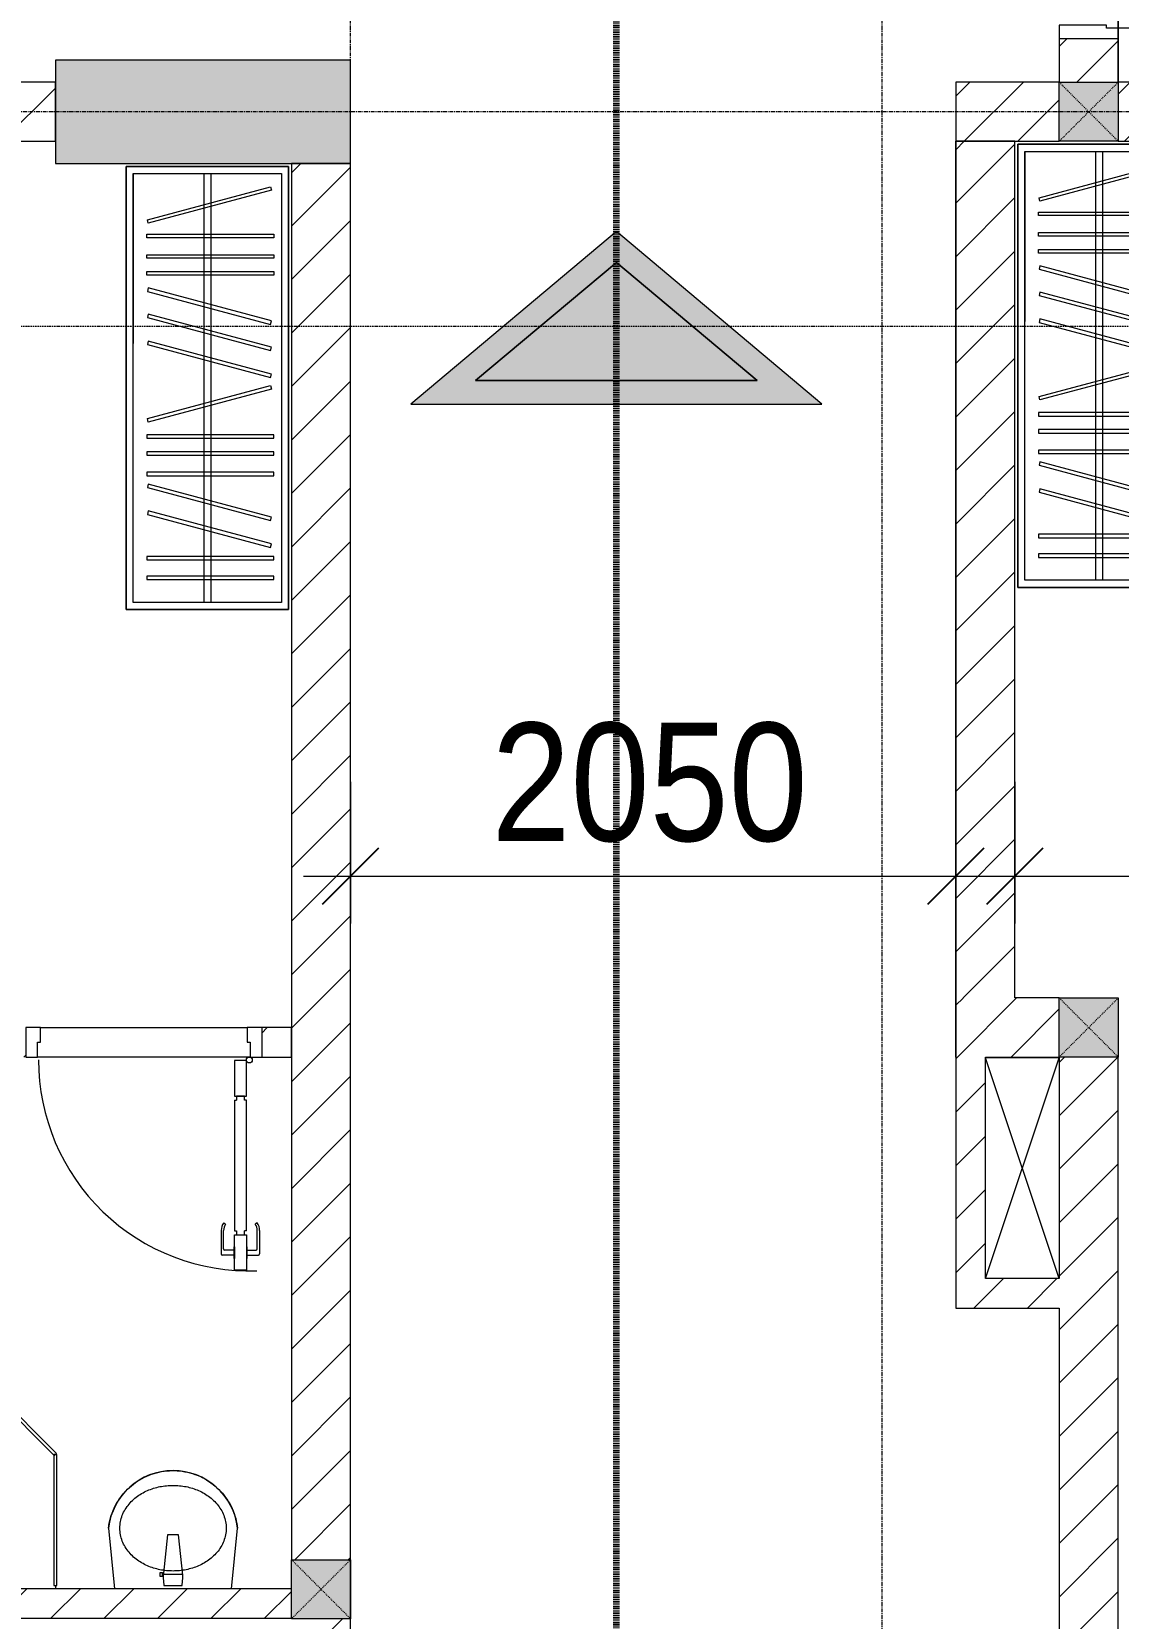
# Model space of a CAD drawing. Header units: millimetres. Extents: x 1591 to 239243, y -15958 to 82755.
# Drawn here: x 217371 to 221051, y 64837 to 70208 of the extents above; entities that cross this region are included whole.
import ezdxf

# ---------------------------------------------------------------- set-up
doc = ezdxf.new("R2010")
doc.units = ezdxf.units.MM
for name, pattern in [('1 NÉT CALL OUT', [6, 3, -3]), ('Dash Dot 3_16_', [7.9375, 4.7625, -1.5875, 0, -1.5875]), ('Dash_2_', [6, 3, -3]), ('Grid Line', [22.225, 12.7, -3.175, 3.175, -3.175])]:
    doc.linetypes.add(name, pattern=pattern)
for name, color, linetype, lineweight in [('0-1', 250, 'Continuous', 5), ('0-2', 7, 'Continuous', 9), ('A-ANNO-DIMS', 211, 'Continuous', 9), ('A-ANNO-DIMS-160', 211, 'Continuous', 9), ('A-ANNO-NOTE', 131, 'Continuous', 9), ('A-DETL-3', 90, '1 NÉT CALL OUT', 100), ('A-DETL-GENF-1', 9, 'Continuous', 9), ('A-DETL-GENF-2', 10, 'Continuous', 9), ('A-DOOR-1', 254, 'Continuous', 9), ('A-DOOR-2', 9, 'Continuous', 9), ('A-DOOR-3', 10, 'Continuous', 9), ('A-DOOR-FRAM-1', 10, 'Continuous', 9), ('A-FLOR', 192, 'Continuous', 9), ('A-FLOR-1', 7, 'Continuous', 9), ('A-FLOR-2', 9, 'Continuous', 9), ('A-GLAZ-CURT-1', 254, 'Continuous', 9), ('A-GLAZ-CURT-2', 9, 'Continuous', 9), ('A-WALL-1', 253, 'Continuous', 18), ('A-WALL-2', 9, 'Continuous', 9), ('A-WALL-3', 113, 'Continuous', 18), ('A-WALL-PATT-1', 10, 'Continuous', 9), ('A-WALL-PATT-2', 111, 'Continuous', 9), ('G-ANNO-SYMB-1', 111, 'Dash Dot 3_16_', 18), ('I-FURN-1', 254, 'Continuous', 9), ('P-SANR-FIXT-1', 254, 'Continuous', 9), ('S-COLS', 52, 'Continuous', 9), ('S-COLS-1', 52, 'Continuous', 5), ('S-COLS-2', 250, 'Continuous', 18), ('S-COLS-6', 52, 'Continuous', 18), ('S-COLS-HDLN', 52, 'Dash_2_', 9), ('S-GRID-1', 1, 'Grid Line', 9)]:
    doc.layers.add(name, color=color, linetype=linetype, lineweight=lineweight)
doc.styles.add('UTM Avo', font='UTM Avo.ttf', dxfattribs={"width": 0.9, "height": 400})
doc.dimstyles.new('1_Dim_chi_tiet_2_5', dxfattribs={"dimscale": 304.8, "dimtxt": 399.720379, "dimasz": 0.629921, "dimexe": 0.524934, "dimexo": 0.0625, "dimgap": 0.052493, "dimtad": 1, "dimdec": 0, "dimrnd": 5, "dimzin": 0, "dimdsep": 46, "dimtxsty": 'UTM Avo', "dimblk1": 'OBLIQUE', "dimblk2": 'OBLIQUE', "dimsah": 1, "dimcen": 0.09, "dimdle": 0.524934, "dimazin": 0, "dimtfac": 1, "dimtdec": 4, "dimtix": 1, "dimtmove": 0, "dimatfit": 3, "dimfxl": 1.049869, "dimfxlon": 1, "dimtvp": 1, "dimtolj": 1, "dimtzin": 0, "dimarcsym": 2})
doc.dimstyles.new('1_Dim_chi_tiet_2_5_1', dxfattribs={"dimscale": 304.8, "dimtxt": 399.720379, "dimasz": 0.629921, "dimexe": 0.524934, "dimexo": 0.0625, "dimgap": 0.052493, "dimtad": 1, "dimdec": 0, "dimrnd": 5, "dimzin": 0, "dimdsep": 46, "dimtxsty": 'UTM Avo', "dimblk1": 'OBLIQUE', "dimblk2": 'OBLIQUE', "dimsah": 1, "dimcen": 0.09, "dimdle": 0.524934, "dimazin": 0, "dimtfac": 1, "dimtdec": 4, "dimtix": 1, "dimtmove": 0, "dimatfit": 3, "dimfxl": 1.049869, "dimfxlon": 1, "dimtvp": 1, "dimtolj": 1, "dimtzin": 0, "dimarcsym": 2})
pattern_1 = [(45, (0, 0), (-90.50967, 90.50967), [])]
pattern_2 = [(45, (101998.83, 0), (-90.50967, 90.50967), [])]

# ---------------------------------------------------------------- blocks, each defined once
blk = doc.blocks.new('NCV_TKTC_KET CAU_rvt-1-TKCS_MB TẦNG 5')
at = {"layer": 'S-COLS-1'}
blk.add_hatch(color=256, dxfattribs=at).paths.add_polyline_path([(116452.6, 69761.9), (116452.6, 70111.9), (115452.6, 70111.9), (115452.6, 69761.9), (116452.4, 69761.9)])
at = {"layer": 'A-FLOR-1'}
for p, q in [((118602.6, 66734.9), (118852.5, 66734.9)), ((118602.6, 65986.9), (118602.6, 66734.9))]:
    blk.add_line(p, q, dxfattribs=at)
at = {"layer": 'S-COLS-2'}
for p, q in [((116452.6, 70111.9), (115452.6, 70111.9)), ((115452.6, 70111.9), (115452.6, 69761.9)), ((116452.6, 69761.9), (116452.6, 70111.9)), ((115452.6, 69761.9), (116452.6, 69761.9))]:
    blk.add_line(p, q, dxfattribs=at)
blk = doc.blocks.new('DOOR_CW_01 CANH MO-PANEL KINH - DIG_02-800x2200-CỬA NHÔM KÍNH-400864-TKCS_MB TẦNG 5')
at = {"layer": 'A-DETL-GENF-1'}
for p, q in [((-347, 772), (-307, 772)), ((-347, 652), (-347, 772)), ((-307, 772), (-307, 652)), ((-392, 637), (-392, 716.5)), ((-349, 720.5), (-388, 720.5)), ((-384, 699.5), (-384, 637)), ((-349, 703.5), (-380, 703.5)), ((-349, 731.8), (-347, 731.8)), ((-349, 692.2), (-349, 731.8)), ((-347, 692.2), (-347, 731.8)), ((-307, 692.2), (-307, 731.8)), ((-305, 731.8), (-307, 731.8)), ((-305, 692.2), (-305, 731.8)), ((-305, 720.5), (-266, 720.5)), ((-305, 703.5), (-274, 703.5)), ((-270, 699.5), (-270, 637)), ((-262, 637), (-262, 716.5)), ((-347, 692.2), (-349, 692.2)), ((-307, 652), (-347, 652)), ((-313, 652), (-341, 652)), ((-341, 652), (-341, 638)), ((-313, 638), (-313, 652)), ((-307, 692.2), (-305, 692.2)), ((-383.9, 611.2), (-377.3, 615.8)), ((-347, 638), (-341, 638)), ((-347, 638), (-347, 196)), ((-307, 638), (-313, 638)), ((-307, 196), (-307, 638)), ((-270.1, 611.2), (-276.7, 615.8)), ((-347, 196), (-341, 196)), ((-307, 182), (-347, 182)), ((-347, 182), (-347, 62)), ((-341, 196), (-341, 182)), ((-341, 182), (-313, 182)), ((-307, 196), (-313, 196)), ((-313, 182), (-313, 196)), ((-307, 62), (-307, 182)), ((-347, 62), (-307, 62))]:
    blk.add_line(p, q, dxfattribs=at)
blk.add_circle((-357, 60), 10, dxfattribs=at)
for centre, radius, start, end in [((-357, 60), 714, 360, 92), ((-388, 716.5), 4, 90, 180), ((-380, 699.5), 4, 90, 180), ((-274, 699.5), 4, 0, 90), ((-266, 716.5), 4, 0, 90), ((-347, 637), 45, 180, 215), ((-347, 637), 37, 180, 215), ((-307, 637), 37, 325, 0), ((-307, 637), 45, 325, 0)]:
    blk.add_arc(centre, radius, start, end, dxfattribs=at)
at = {"layer": 'A-DOOR-2'}
for p, q in [((-360, 50), (-400, 50)), ((-400, 50), (-400, -50)), ((-360, 0), (-360, 50)), ((-350, 0), (-360, 0)), ((-357, 50), (-332, 50)), ((-350, -50), (-350, 0)), ((360, 0), (350, 0)), ((350, 0), (350, -50)), ((400, 50), (360, 50)), ((360, 50), (360, 0)), ((400, -50), (400, 50)), ((-400, -50), (-350, -50)), ((350, -50), (400, -50))]:
    blk.add_line(p, q, dxfattribs=at)
blk = doc.blocks.new('TU QUAN AO-SUITE ROOM_3 - TU QUAN AO-SUITE ROOM_3-885817-TKCS_MB TẦNG 5')
at = {"layer": 'I-FURN-1'}
for p, q in [((0, 0), (-550, 0)), ((-550, 0), (-550, -1500)), ((-550, -1500), (-550, 0)), ((-550, 0), (0, 0)), ((0, -1500), (0, 0)), ((0, 0), (0, -1500)), ((-550, -24), (-550, -576)), ((-526, -24), (-24, -24)), ((-526, -1476), (-526, -24)), ((-526, -24), (-526, -600)), ((-287, -24), (-287, -576)), ((-263, -24), (-263, -576)), ((-24, -24), (-24, -1476)), ((-478.3, -181.1), (-61.3, -69.4)), ((-58.2, -80.9), (-475.2, -192.7)), ((-61.3, -69.4), (-58.2, -80.9)), ((-475.2, -192.7), (-478.3, -181.1)), ((-480.1, -229.7), (-50.1, -229.7)), ((-480.1, -241.7), (-480.1, -229.7)), ((-50.1, -241.7), (-480.1, -241.7)), ((-50.1, -229.7), (-50.1, -241.7)), ((-480.1, -299.2), (-50.1, -299.2)), ((-480.1, -311.2), (-480.1, -299.2)), ((-50.1, -311.2), (-480.1, -311.2)), ((-50.1, -299.2), (-50.1, -311.2)), ((-480.1, -356.4), (-50.1, -356.4)), ((-480.1, -368.4), (-480.1, -356.4)), ((-50.1, -368.4), (-480.1, -368.4)), ((-50.1, -356.4), (-50.1, -368.4)), ((-475.2, -411.5), (-478.3, -423.1)), ((-478.3, -423.1), (-61.3, -534.9)), ((-58.2, -523.3), (-475.2, -411.5)), ((-475.2, -500.3), (-478.3, -511.9)), ((-478.3, -511.9), (-61.3, -623.6)), ((-58.2, -612.1), (-475.2, -500.3)), ((-61.3, -534.9), (-58.2, -523.3)), ((-287, -576), (-287, -1476)), ((-263, -576), (-263, -1476)), ((-526, -1476), (-526, -600)), ((-475.2, -591.5), (-478.3, -603.1)), ((-478.3, -603.1), (-61.3, -714.9)), ((-58.2, -703.3), (-475.2, -591.5)), ((-61.3, -623.6), (-58.2, -612.1)), ((-478.3, -853.9), (-61.3, -742.1)), ((-61.3, -714.9), (-58.2, -703.3)), ((-61.3, -742.1), (-58.2, -753.7)), ((-58.2, -753.7), (-475.2, -865.5)), ((-475.2, -865.5), (-478.3, -853.9)), ((-480.1, -908.6), (-480.1, -920.6)), ((-480.1, -908.6), (-480.1, -920.6)), ((-50.1, -908.6), (-480.1, -908.6)), ((-50.1, -920.6), (-50.1, -908.6)), ((-480.1, -920.6), (-50.1, -920.6)), ((-480.1, -965.8), (-480.1, -977.8)), ((-480.1, -965.8), (-480.1, -977.8)), ((-50.1, -965.8), (-480.1, -965.8)), ((-50.1, -977.8), (-50.1, -965.8)), ((-480.1, -977.8), (-50.1, -977.8)), ((-480.1, -1035.3), (-480.1, -1047.3)), ((-480.1, -1035.3), (-480.1, -1047.3)), ((-50.1, -1035.3), (-480.1, -1035.3)), ((-480.1, -1047.3), (-50.1, -1047.3)), ((-50.1, -1047.3), (-50.1, -1035.3)), ((-475.2, -1075.3), (-478.3, -1086.9)), ((-478.3, -1086.9), (-61.3, -1198.6)), ((-58.2, -1187.1), (-475.2, -1075.3)), ((-475.2, -1166.5), (-478.3, -1178.1)), ((-478.3, -1178.1), (-61.3, -1289.9)), ((-58.2, -1278.3), (-475.2, -1166.5)), ((-61.3, -1198.6), (-58.2, -1187.1)), ((-61.3, -1289.9), (-58.2, -1278.3)), ((-480.1, -1320.5), (-480.1, -1332.5)), ((-480.1, -1320.5), (-480.1, -1332.5)), ((-50.1, -1320.5), (-480.1, -1320.5)), ((-480.1, -1332.5), (-50.1, -1332.5)), ((-50.1, -1332.5), (-50.1, -1320.5)), ((-480.1, -1386.9), (-480.1, -1398.9)), ((-480.1, -1386.9), (-480.1, -1398.9)), ((-50.1, -1386.9), (-480.1, -1386.9)), ((-50.1, -1398.9), (-50.1, -1386.9)), ((-480.1, -1398.9), (-50.1, -1398.9)), ((-550, -1500), (0, -1500)), ((0, -1500), (-550, -1500)), ((-24, -1476), (-526, -1476))]:
    blk.add_line(p, q, dxfattribs=at)
blk = doc.blocks.new('bonruatreo - Chậu rửa-348246-TKCS_MB TẦNG 5')
at = {"layer": 'P-SANR-FIXT-1'}
for p, q in [((-218.6, 205), (-198.4, 0)), ((-18.5, 182.5), (-32.2, 52.9)), ((18.5, 182.5), (-18.5, 182.5)), ((33, 45.4), (18.5, 182.5)), ((198.4, 0), (218.6, 205)), ((-35.6, 54.2), (-44.7, 54.2)), ((-44.7, 54.2), (-44.7, 42.8)), ((-35.6, 52.9), (-35.6, 54.2)), ((-44.7, 42.8), (-35.6, 42.8)), ((-32.2, 52.9), (-35.6, 52.9)), ((-35.6, 44.2), (-35.6, 52.9)), ((-35.6, 42.8), (-35.6, 44.2)), ((-35.6, 44.2), (-33.1, 44.2)), ((-32.2, 52.9), (-33.1, 44.2)), ((-33, 37.3), (-31.4, 12.2)), ((32.7, 48.5), (-32.7, 48.5)), ((-30.2, 11), (30.2, 11)), ((31.4, 12.2), (33, 37.3))]:
    blk.add_line(p, q, dxfattribs=at)
at = {"layer": 'P-SANR-FIXT-1', "flags": 128}
blk.add_lwpolyline([(-218.6, 205), (-217.4, 213.7), (-215.9, 222.4), (-214, 231), (-211.8, 239.5), (-209.3, 247.9), (-206.4, 256.2), (-203.2, 264.4), (-199.6, 272.5), (-195.8, 280.4), (-191.6, 288.1), (-187.1, 295.7), (-182.3, 303.1), (-177.3, 310.3), (-171.9, 317.3), (-166.3, 324.1), (-160.4, 330.6), (-154.2, 336.9), (-147.8, 342.9), (-141.2, 348.7), (-134.3, 354.2), (-127.3, 359.4), (-120, 364.4), (-112.5, 369), (-104.9, 373.4), (-97.1, 377.4), (-89.1, 381.2), (-81, 384.6), (-72.7, 387.6), (-64.4, 390.4), (-55.9, 392.8), (-47.3, 394.8), (-38.7, 396.6), (-30, 397.9), (-21.3, 399), (-12.5, 399.6), (-3.7, 400), (5.1, 399.9), (13.9, 399.6), (22.6, 398.8), (31.4, 397.8), (40.1, 396.3), (48.7, 394.5), (57.2, 392.4), (65.7, 390), (74, 387.2), (82.2, 384.1), (90.3, 380.6), (98.3, 376.8), (106.1, 372.7), (113.7, 368.3), (121.1, 363.6), (128.4, 358.7), (135.4, 353.4), (142.2, 347.8), (148.8, 342), (155.2, 335.9), (161.3, 329.6), (167.2, 323), (172.8, 316.2), (178.1, 309.2), (183.1, 302), (187.8, 294.6), (192.2, 287), (196.4, 279.2), (200.2, 271.3), (203.7, 263.2), (206.8, 255), (209.7, 246.6), (212.2, 238.2), (214.3, 229.7), (216.1, 221.1), (217.6, 212.4), (218.6, 205)], dxfattribs=at)
at = {"layer": 'P-SANR-FIXT-1'}
for centre, radius, start, end in [((0, 180), 220, 6.525, 173.475), ((5.5, 41.4), 38.7, 175.8543, 186.034), ((-30.1, 12.3), 1.3, 183.5997, 268.7722), ((30.1, 12.3), 1.3, 271.2278, 356.4003), ((-5.5, 41.4), 38.7, 353.966, 6.034)]:
    blk.add_arc(centre, radius, start, end, dxfattribs=at)
for points in [[(-180, 205), (-180, 212.4), (-178.6, 227.3), (-172.4, 248.8), (-162.5, 268.9), (-149.4, 287), (-133.8, 303), (-116.1, 316.6), (-96.9, 327.9), (-76.5, 336.8), (-55.2, 343.5), (-33.3, 347.9), (-11.2, 350.1), (11.1, 350.1), (33.3, 347.9), (55.2, 343.5), (76.5, 336.8), (96.9, 327.9), (116.1, 316.6), (133.8, 302.9), (149.5, 287), (162.5, 268.8), (172.4, 248.8), (178.6, 227.3), (180, 212.4), (180, 205)], [(180, 205), (180, 197.6), (178.6, 182.7), (172.4, 161.2), (162.5, 141.2), (149.5, 123), (133.8, 107.1), (116.1, 93.4), (96.9, 82.1), (76.5, 73.2), (55.2, 66.5), (33.3, 62.1), (11.1, 59.9), (-11.2, 59.9), (-33.3, 62.1), (-55.2, 66.5), (-76.5, 73.2), (-96.9, 82.1), (-116.1, 93.4), (-133.8, 107), (-149.4, 123), (-162.5, 141.1), (-172.4, 161.2), (-178.6, 182.7), (-180, 197.6), (-180, 205)]]:
    blk.add_open_spline(points, degree=3, dxfattribs=at)
blk = doc.blocks.new('System Panel - Glazed-901207-TKCS_MB TẦNG 5')
at = {"layer": 'A-GLAZ-CURT-2'}
for p, q in [((222.1, 5), (-222.1, 5)), ((-222.1, 5), (-222.1, -5)), ((222.1, -5), (222.1, 5)), ((-222.1, -5), (222.1, -5))]:
    blk.add_line(p, q, dxfattribs=at)
blk = doc.blocks.new('System Panel - Glazed-579379-TKCS_MB TẦNG 5')
at = {"layer": 'A-GLAZ-CURT-2'}
for p, q in [((350.6, 5), (-350.6, 5)), ((-350.6, 5), (-350.6, -5)), ((350.6, -5), (350.6, 5)), ((-350.6, -5), (350.6, -5))]:
    blk.add_line(p, q, dxfattribs=at)
blk = doc.blocks.new('NCV_TKTC_TANG 5_rvt-1-TKCS_MB TẦNG 5')
at = {"layer": 'A-WALL-PATT-1'}
h = blk.add_hatch(dxfattribs=at)
h.set_pattern_fill('FP_1', color=256, style=0, pattern_type=2)
h.set_pattern_definition(pattern_1)
h.paths.add_polyline_path([(114957.2, 66736.9), (115352.6, 66736.9), (115352.6, 66836.9), (114252.1, 66835.3), (114252.6, 66736.9), (114954.3, 66736.9)])
h.paths.add_polyline_path([(116252.6, 66736.9), (116252.6, 66836.9), (116152.6, 66835.3), (116152.6, 66736.9), (116186.5, 66736.9)])
h = blk.add_hatch(dxfattribs=at)
h.set_pattern_fill('FP_1', color=256, style=0, pattern_type=2)
h.set_pattern_definition(pattern_1)
h.paths.add_polyline_path([(114252.6, 64836.9), (116252.5, 64836.9), (116252.5, 64936.9), (114252.6, 64936.9), (114252.6, 64886.3)])
h.paths.add_polyline_path([(114152.6, 64836.9), (114152.6, 64936.9), (111852.5, 64936.9), (111852.5, 64836.9), (114148.3, 64836.9)])
at = {"layer": 'A-FLOR-2'}
for p, q in [((119052.6, 73236.9), (119052.6, 70036.9)), ((115402.6, 66836.9), (116102.6, 66836.9)), ((115452.6, 64947.3), (115452.6, 64936.9))]:
    blk.add_line(p, q, dxfattribs=at)
at = {"layer": 'A-WALL-1'}
for p, q in [((116252.6, 66836.9), (116152.6, 66836.9)), ((116252.6, 66736.9), (116252.6, 66836.9)), ((116152.6, 66736.9), (116252.6, 66736.9)), ((116252.5, 64936.9), (114252.6, 64936.9)), ((114252.6, 64836.9), (116252.5, 64836.9))]:
    blk.add_line(p, q, dxfattribs=at)
at = {"layer": 'A-WALL-2'}
for p, q in [((115402.6, 66836.9), (116102.6, 66836.9)), ((116112.6, 66736.9), (115392.6, 66736.9))]:
    blk.add_line(p, q, dxfattribs=at)
at = {"layer": 'A-DOOR-1', "rotation": 180}
blk.add_blockref('DOOR_CW_01 CANH MO-PANEL KINH - DIG_02-800x2200-CỬA NHÔM KÍNH-400864-TKCS_MB TẦNG 5', (115752.6, 66786.9), dxfattribs=at)
at = {"layer": 'A-GLAZ-CURT-1'}
for name, p, rotation in [('System Panel - Glazed-579379-TKCS_MB TẦNG 5', (115204.7, 65639.5), 134.9999999999999), ('System Panel - Glazed-901207-TKCS_MB TẦNG 5', (115452.6, 65169.5), 89.9999999999999)]:
    blk.add_blockref(name, p, dxfattribs=dict(at, rotation=rotation))
at = {"layer": 'I-FURN-1'}
for p in [(119262.6, 69826.9), (116242.5, 69752)]:
    blk.add_blockref('TU QUAN AO-SUITE ROOM_3 - TU QUAN AO-SUITE ROOM_3-885817-TKCS_MB TẦNG 5', p, dxfattribs=at)
at = {"layer": 'P-SANR-FIXT-1'}
blk.add_blockref('bonruatreo - Chậu rửa-348246-TKCS_MB TẦNG 5', (115851.2, 64936.9), dxfattribs=at)
blk = doc.blocks.new('G1_SOF - BO TRU - 200x200-3055084-TKCS_MB TẦNG 5')
at = {"layer": 'S-COLS'}
blk.add_hatch(color=256, dxfattribs=at).paths.add_polyline_path([(8.4, 100), (-100, 100), (-100, -100), (100, -100), (100, 100)])
at = {"layer": 'S-COLS-6'}
for p, q in [((-100, 100), (100, 100)), ((-100, -100), (-100, 100)), ((100, 100), (100, -100)), ((100, -100), (-100, -100))]:
    blk.add_line(p, q, dxfattribs=at)
at = {"layer": 'S-COLS-HDLN'}
for p, q in [((100, -100), (-100, 100)), ((-100, -100), (100, 100))]:
    blk.add_line(p, q, dxfattribs=at)
blk = doc.blocks.new('FD_05 - FD_05-1000x2200mm-835434-TKCS_MB TẦNG 5')
at = {"layer": 'A-DETL-GENF-2'}
for p, q in [((470, 100), (470, 1120)), ((470, 1120), (510, 1120)), ((510, 1120), (510, 100)), ((510, 100), (470, 100))]:
    blk.add_line(p, q, dxfattribs=at)
blk.add_arc((510, 100), 1020, 92.2475, 180, dxfattribs=at)
at = {"layer": 'A-DOOR-FRAM-1'}
for p, q in [((-510, 100), (-545, 100)), ((-545, 100), (-545, -100)), ((-510, 60), (-510, 100)), ((-500, 60), (-510, 60)), ((-500, -100), (-500, 60)), ((510, 60), (500, 60)), ((500, 60), (500, -100)), ((545, 100), (510, 100)), ((510, 100), (510, 60)), ((545, -100), (545, 100)), ((-545, -100), (-500, -100)), ((500, -100), (545, -100))]:
    blk.add_line(p, q, dxfattribs=at)
blk = doc.blocks.new('DIMBLOCK26-TKCS_MB TẦNG 5')
at = {"layer": 'A-ANNO-DIMS-160'}
for p, q in [((218451.4, 67668.8), (218451.4, 67188.8)), ((218451.4, 67348.8), (218451.4, 67668.8)), ((220501.4, 67668.8), (220501.4, 67188.8)), ((220501.4, 67348.8), (220501.4, 67668.8)), ((218291.4, 67348.8), (220661.4, 67348.8))]:
    blk.add_line(p, q, dxfattribs=at)
at = {"layer": 'A-ANNO-DIMS-160', "lineweight": 25}
for p, q in [((218451.4, 67348.8), (218547.4, 67444.8)), ((220501.4, 67348.8), (220597.4, 67444.8)), ((218451.4, 67348.8), (218355.4, 67252.8)), ((220501.4, 67348.8), (220405.4, 67252.8))]:
    blk.add_line(p, q, dxfattribs=at)
at = {"layer": 'A-ANNO-DIMS-160', "color": 0, "insert": (218928.6, 67868.4), "char_height": 400, "width": 1314.636, "attachment_point": 1, "line_spacing_factor": 1.110334, "style": 'UTM Avo'}
blk.add_mtext('2050', dxfattribs=at)
blk = doc.blocks.new('_Oblique')
at = {"color": 0, "linetype": 'ByBlock', "lineweight": -2}
blk.add_line((-0.5, -0.5), (0.5, 0.5), dxfattribs=at)
blk = doc.blocks.new('HDNDCT_MŨI TÊN THOÁT HIỂM - HDNDCT_MŨI TÊN THOÁT HIỂM-2437747-TKCS_MB TẦNG 5')
at = {"layer": 'A-ANNO-NOTE'}
h = blk.add_hatch(color=256, dxfattribs=at)
h.paths.add_polyline_path([(-3.153, 0), (0.5, 4.353), (0.5, -4.353)])
h.paths.add_polyline_path([(-2.5, 0), (0, -2.979), (0, 2.979)])
blk.add_hatch(color=256, dxfattribs=at).paths.add_polyline_path([(0, -2.979), (-2.5, 0), (0, 2.979)])
for p, q in [((0.5, 4.353), (-3.153, 0)), ((0.5, -4.353), (0.5, 4.353)), ((-2.5, 0), (0, 2.979)), ((0, 2.979), (-2.5, 0)), ((0, 2.979), (0, -2.979)), ((0, -2.979), (0, 2.979)), ((-3.153, 0), (0.5, -4.353)), ((0, -2.979), (-2.5, 0)), ((-2.5, 0), (0, -2.979))]:
    blk.add_line(p, q, dxfattribs=at)
blk = doc.blocks.new('DIMBLOCK318-TKCS_MB TẦNG 5')
at = {"layer": 'A-ANNO-DIMS-160'}
for p, q in [((220701.4, 67668.8), (220701.4, 67188.8)), ((220701.4, 67348.8), (220701.4, 67668.8)), ((229051.4, 67668.8), (229051.4, 67188.8)), ((229051.4, 67348.8), (229051.4, 67668.8)), ((220541.4, 67348.8), (229211.4, 67348.8))]:
    blk.add_line(p, q, dxfattribs=at)
at = {"layer": 'A-ANNO-DIMS-160', "lineweight": 25}
for p, q in [((220701.4, 67348.8), (220797.4, 67444.8)), ((229051.4, 67348.8), (229147.4, 67444.8)), ((220701.4, 67348.8), (220605.4, 67252.8)), ((229051.4, 67348.8), (228955.4, 67252.8))]:
    blk.add_line(p, q, dxfattribs=at)
at = {"layer": 'A-ANNO-DIMS-160', "color": 0, "insert": (224328.6, 67868.4), "char_height": 400, "width": 1314.636, "attachment_point": 1, "line_spacing_factor": 1.110334, "style": 'UTM Avo'}
blk.add_mtext('8350', dxfattribs=at)

msp = doc.modelspace()

# ---------------------------------------------------------------- hatches: boundary and pattern name
at = {"layer": 'A-WALL-PATT-2'}
h = msp.add_hatch(dxfattribs=at)
h.set_pattern_fill('FP_1', color=256, style=0, pattern_type=2)
h.set_pattern_definition(pattern_2)
h.paths.add_polyline_path([(220851.3, 70036.9), (221051.3, 70036.9), (221051.3, 70185.3), (220851.3, 70185.3), (220851.3, 70039.2)])
h.paths.add_polyline_path([(221011.3, 71275.3), (221051.3, 71275.3), (221051.3, 71511.9), (220851.3, 71511.9), (220851.3, 71275.3), (220983.2, 71275.3)])
h.paths.add_polyline_path([(221003.8, 71711.9), (221051.3, 71711.9), (221051.3, 74516.9), (220851.3, 74516.9), (220851.3, 71711.9), (220983.2, 71711.9)])
h = msp.add_hatch(dxfattribs=at)
h.set_pattern_fill('FP_1', color=256, style=0, pattern_type=2)
h.set_pattern_definition(pattern_2)
h.paths.add_polyline_path([(210051.4, 69836.9), (217451.4, 69836.9), (217451.4, 70036.9), (210051.4, 70036.9)])
h = msp.add_hatch(dxfattribs=at)
h.set_pattern_fill('FP_1', color=256, style=0, pattern_type=2)
h.set_pattern_definition(pattern_2)
h.paths.add_polyline_path([(220501.3, 69836.9), (220851.3, 69836.9), (220851.2, 70036.9), (220501.3, 70035.3)])
h.paths.add_polyline_path([(224051.4, 69836.9), (224051.3, 70036.9), (221051.3, 70036.9), (221051.3, 69836.9), (221261.7, 69836.9)])
h = msp.add_hatch(dxfattribs=at)
h.set_pattern_fill('FP_1', color=256, style=0, pattern_type=2)
h.set_pattern_definition(pattern_2)
h.paths.add_polyline_path([(220501.4, 66936.9), (220701.4, 66936.9), (220701.4, 69836.9), (220501.4, 69836.9), (220501.4, 66937)])
h = msp.add_hatch(dxfattribs=at)
h.set_pattern_fill('FP_1', color=256, style=0, pattern_type=2)
h.set_pattern_definition(pattern_2)
h.paths.add_polyline_path([(218422.8, 61911.9), (218451.4, 61911.9), (218451.4, 62061.9), (218251.4, 62061.9), (218251.4, 61911.9), (218291.4, 61911.9)])
h.paths.add_polyline_path([(218251.4, 63151.9), (218451.4, 63151.9), (218451.3, 69761.9), (218251.4, 69761.9), (218251.4, 65035.3), (218451.3, 65035.3), (218451.3, 64835.3), (218251.4, 64834.3), (218251.4, 63828.2)])
h = msp.add_hatch(dxfattribs=at)
h.set_pattern_fill('FP_1', color=256, style=0, pattern_type=2)
h.set_pattern_definition(pattern_2)
h.paths.add_polyline_path([(220601.6, 66736.9), (220851.3, 66736.9), (220851.2, 66936.9), (220501.4, 66936.6), (220501.4, 66736.9), (220601.4, 66736.9)])
h = msp.add_hatch(dxfattribs=at)
h.set_pattern_fill('FP_1', color=256, style=0, pattern_type=2)
h.set_pattern_definition(pattern_2)
h.paths.add_polyline_path([(220513.1, 65986.9), (220601.3, 65986.9), (220600.4, 66736.9), (220501.3, 66736.9), (220501.3, 65986.9)])
h = msp.add_hatch(dxfattribs=at)
h.set_pattern_fill('FP_1', color=256, style=0, pattern_type=2)
h.set_pattern_definition(pattern_2)
h.paths.add_polyline_path([(220851.3, 65886.9), (221051.3, 65886.9), (221051.3, 66736.9), (220851.3, 66736.9), (220851.3, 65944.5)])
h = msp.add_hatch(dxfattribs=at)
h.set_pattern_fill('FP_1', color=256, style=0, pattern_type=2)
h.set_pattern_definition(pattern_2)
h.paths.add_polyline_path([(220501.3, 65886.9), (220851.3, 65886.9), (220851.2, 65986.9), (220501.3, 65986.9), (220501.3, 65887)])
h = msp.add_hatch(dxfattribs=at)
h.set_pattern_fill('FP_1', color=256, style=0, pattern_type=2)
h.set_pattern_definition(pattern_2)
h.paths.add_polyline_path([(220983.2, 61836.9), (221051.3, 61836.9), (221051.3, 63596.9), (220851.3, 63596.9), (220851.3, 61836.9)])
h.paths.add_polyline_path([(221011.3, 64686.9), (221051.3, 64686.9), (221051.3, 65886.9), (220851.3, 65886.9), (220851.3, 64686.9), (220983.2, 64686.9)])

# ---------------------------------------------------------------- linework, layer by layer
at = {"layer": '0-2'}
for p, q in [((220601.3, 66734.9), (220851.3, 66734.9)), ((220850.8, 65986.9), (220601.3, 66734)), ((220601.7, 65986.8), (220851.3, 66734.5))]:
    msp.add_line(p, q, dxfattribs=at)
at = {"layer": 'A-DETL-3'}
msp.add_line((219351.4, 52256.9), (219351.4, 71435.3), dxfattribs=at)
at = {"layer": 'A-FLOR'}
msp.add_line((220501.3, 66736.9), (220501.3, 69836.9), dxfattribs=at)
at = {"layer": 'A-WALL-3'}
for p, q in [((220851.3, 70185.3), (220851.3, 70036.9)), ((221051.3, 70036.9), (221051.3, 70185.3)), ((217451.4, 70036.9), (216351.4, 70036.9)), ((217451.4, 69836.9), (217451.4, 70036.9)), ((220851.3, 70036.9), (220501.3, 70036.9)), ((220501.3, 70036.9), (220501.3, 69836.9)), ((224051.4, 70036.9), (221051.3, 70036.9)), ((210051.4, 69836.9), (217451.4, 69836.9)), ((220501.3, 69836.9), (220851.3, 69836.9)), ((220501.4, 69836.9), (220501.4, 66736.9)), ((220701.4, 69836.9), (220501.4, 69836.9)), ((220701.4, 66936.9), (220701.4, 69836.9)), ((221051.3, 69836.9), (224051.4, 69836.9)), ((218251.4, 69761.9), (218251.4, 65035.3)), ((218451.4, 69761.9), (218251.4, 69761.9)), ((218451.4, 63151.9), (218451.4, 69761.9)), ((220851.3, 66936.9), (220701.4, 66936.9)), ((220501.3, 66736.9), (220501.3, 65886.9)), ((220601.3, 65986.9), (220601.3, 66736.9)), ((220601.3, 66736.9), (220851.3, 66736.9)), ((220851.3, 66736.9), (220851.3, 65986.9)), ((221051.3, 64686.9), (221051.3, 66736.9)), ((220851.3, 65986.9), (220601.3, 65986.9)), ((220501.3, 65886.9), (220851.3, 65886.9)), ((220851.3, 65886.9), (220851.3, 64686.9))]:
    msp.add_line(p, q, dxfattribs=at)
at = {"layer": 'G-ANNO-SYMB-1'}
msp.add_line((130746.6, 69211.5), (236925.7, 69211.5), dxfattribs=at)
at = {"layer": 'S-GRID-1'}
for p, q in [((218451.4, 19118.3), (218451.4, 76659.6)), ((220251.4, 19118.3), (220251.4, 76659.6)), ((229978.4, 69936.9), (136410.9, 69936.9))]:
    msp.add_line(p, q, dxfattribs=at)

# ---------------------------------------------------------------- block references
at = {"layer": '0-1'}
for name in ['NCV_TKTC_KET CAU_rvt-1-TKCS_MB TẦNG 5', 'NCV_TKTC_TANG 5_rvt-1-TKCS_MB TẦNG 5']:
    msp.add_blockref(name, (101998.8, 0), dxfattribs=at)
at = {"layer": 'A-ANNO-NOTE', "xscale": 160, "yscale": 160, "zscale": 160, "rotation": 269.9999999999999}
msp.add_blockref('HDNDCT_MŨI TÊN THOÁT HIỂM - HDNDCT_MŨI TÊN THOÁT HIỂM-2437747-TKCS_MB TẦNG 5', (219351.4, 69027.1), dxfattribs=at)
at = {"layer": 'A-DOOR-3', "rotation": 270.0000000000001}
msp.add_blockref('FD_05 - FD_05-1000x2200mm-835434-TKCS_MB TẦNG 5', (220951.3, 70730.3), dxfattribs=at)
at = {"layer": 'S-COLS', "rotation": 180}
for p in [(220951.3, 69936.9), (220951.3, 66836.9), (218351.3, 64935.3)]:
    msp.add_blockref('G1_SOF - BO TRU - 200x200-3055084-TKCS_MB TẦNG 5', p, dxfattribs=at)

# ---------------------------------------------------------------- dimensions: what is measured, and where the dimension line sits
at = {"layer": 'A-ANNO-DIMS'}
for base, p1, p2, dimstyle, override, picture, middle in [((220501.4, 67348.8), (218451.4, 67668.8), (220501.4, 67668.8), '1_Dim_chi_tiet_2_5', {"dimpost": '<>', "dimfxl": 2050}, 'DIMBLOCK26-TKCS_MB TẦNG 5', (219476.4, 67571.8)), ((229051.4, 67348.8), (220701.4, 67668.8), (229051.4, 67668.8), '1_Dim_chi_tiet_2_5_1', {"dimpost": '<>', "dimfxl": 8350}, 'DIMBLOCK318-TKCS_MB TẦNG 5', (224876.4, 67571.8))]:
    dim = msp.add_linear_dim(base=base, p1=p1, p2=p2, dimstyle=dimstyle, override=override, dxfattribs=at)
    dim.commit()
    dim.dimension.update_dxf_attribs({"geometry": picture, "text_midpoint": middle})

doc.saveas('drawing.dxf')
